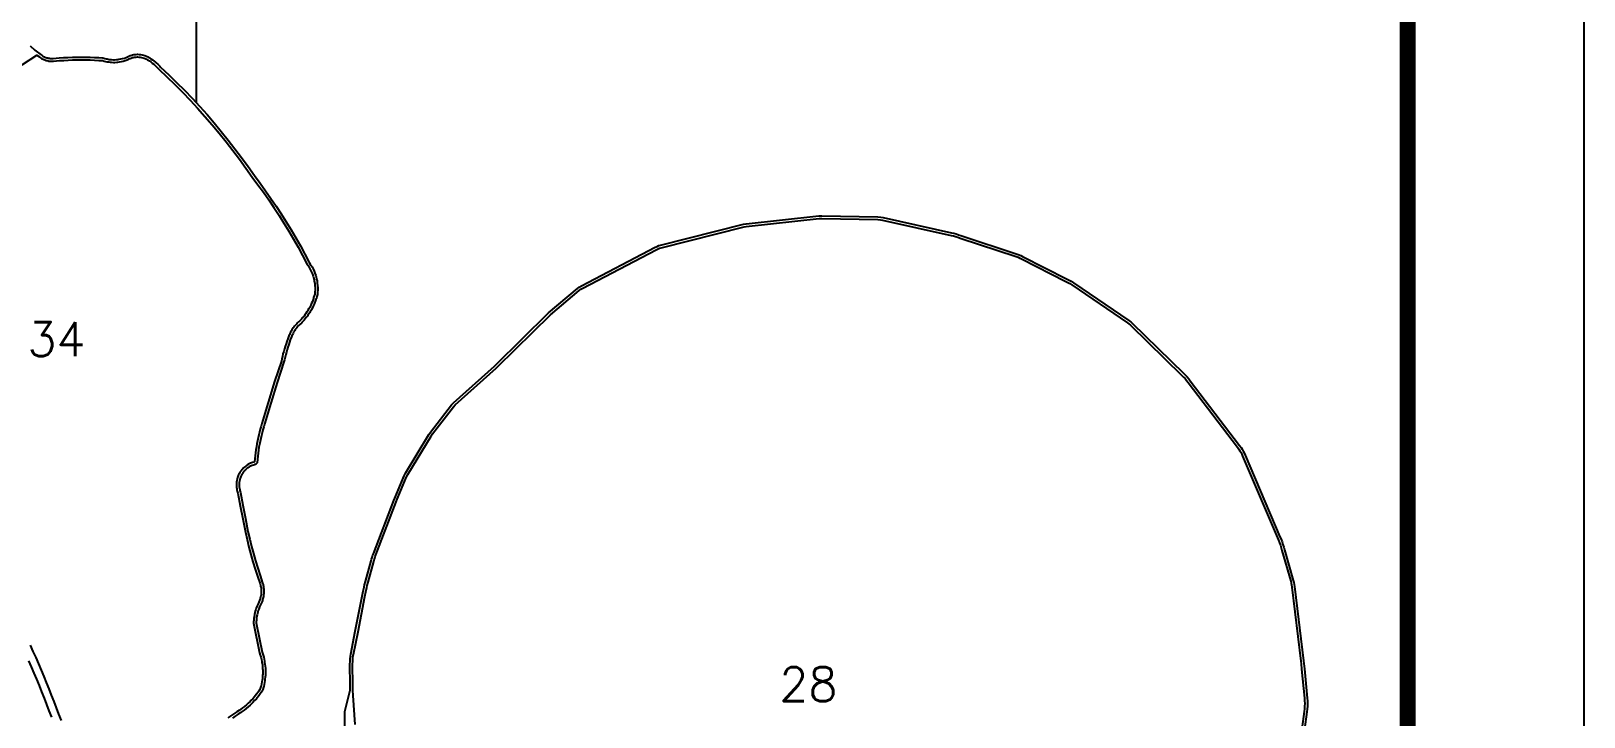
# Model space of a CAD drawing. Header units: metres. Extents: x 731594 to 734323, y 7844273 to 7848133.
# Drawn here: x 733178 to 734323, y 7846530 to 7847036 of the extents above; entities that cross this region are included whole.
import ezdxf
from ezdxf.enums import TextEntityAlignment as Align

# ---------------------------------------------------------------- set-up
doc = ezdxf.new("R2010")
doc.units = ezdxf.units.M
doc.header["$LTSCALE"] = 0.6
doc.linetypes.add('LIN0', pattern=[0])
for name, color, linetype in [('0114053007', 1, 'Continuous'), ('0114053007028', 5, 'Continuous'), ('0114053007034', 5, 'Continuous'), ('0114053007035', 5, 'Continuous'), ('MALHA', 8, 'Continuous'), ('MARGEM', 5, 'Continuous'), ('TEXTO', 7, 'Continuous')]:
    doc.layers.add(name, color=color, linetype=linetype)
doc.styles.add('Simplex', font='simplex.shx')

msp = doc.modelspace()

# ---------------------------------------------------------------- linework, layer by layer
at = {"layer": '0114053007'}
msp.add_lwpolyline([(733177.5, 7847024.6), (733181, 7847021.5), (733185.5, 7847018), (733186.3, 7847017.4), (733186.9, 7847017.1), (733187.3, 7847016.8), (733188, 7847016.5), (733188.4, 7847016.3), (733189.1, 7847016.1), (733189.7, 7847015.8), (733190.4, 7847015.7), (733191.1, 7847015.5), (733191.6, 7847015.4), (733192.3, 7847015.3), (733193, 7847015.3), (733193.7, 7847015.3), (733194.5, 7847015.3), (733198.8, 7847015.7), (733202.1, 7847015.9), (733205.3, 7847016.1), (733208.6, 7847016.2), (733211.8, 7847016.3), (733215.1, 7847016.3), (733218.4, 7847016.3), (733221.6, 7847016.2), (733224.9, 7847016.1), (733228.2, 7847015.9), (733231.1, 7847015.7), (733232.6, 7847015.2), (733233.5, 7847015), (733234.3, 7847014.9), (733235.7, 7847014.6), (733236.6, 7847014.5), (733237.5, 7847014.5), (733238.9, 7847014.4), (733239.7, 7847014.4), (733241.1, 7847014.5), (733242, 7847014.6), (733242.9, 7847014.7), (733244.3, 7847015), (733245.6, 7847015.3), (733246.9, 7847015.6), (733248.2, 7847016.1), (733248.7, 7847016.3), (733249.6, 7847016.8), (733250.4, 7847017.1), (733251.2, 7847017.4), (733251.7, 7847017.6), (733252.5, 7847017.8), (733253, 7847018), (733253.9, 7847018.1), (733254.7, 7847018.2), (733255.5, 7847018.3), (733256.6, 7847018.4), (733257.7, 7847018.3), (733258.9, 7847018.2), (733260, 7847018), (733261, 7847017.8), (733262.1, 7847017.4), (733263.1, 7847017), (733264.1, 7847016.5), (733264.9, 7847016.1), (733265.6, 7847015.7), (733266.4, 7847015.1), (733267.6, 7847014.3), (733268.8, 7847013.4), (733269.9, 7847012.5), (733270.4, 7847012), (733271.5, 7847011), (733272, 7847010.5), (733273, 7847009.5), (733273.6, 7847008.9), (733279.6, 7847003.2), (733285.4, 7846997.5), (733291.2, 7846991.8), (733296.8, 7846985.9), (733302.4, 7846979.9), (733307.8, 7846973.9), (733313.1, 7846967.7), (733318.3, 7846961.5), (733323.4, 7846955.1), (733328.4, 7846948.7), (733333.3, 7846942.2), (733338.1, 7846935.6), (733342.8, 7846928.9), (733347, 7846923.3), (733351, 7846917.7), (733354.9, 7846912.1), (733358.8, 7846906.4), (733362.5, 7846900.6), (733366.2, 7846894.8), (733369.8, 7846888.9), (733373.3, 7846883), (733376.6, 7846877), (733379.9, 7846870.9), (733383.2, 7846864.7), (733383.9, 7846863.6), (733384.6, 7846862.6), (733385.2, 7846861.6), (733386, 7846860.1), (733386.7, 7846858.5), (733387.3, 7846856.9), (733387.9, 7846855.3), (733388.2, 7846854.2), (733388.6, 7846852.5), (733388.9, 7846851.3), (733389.1, 7846849.6), (733389.3, 7846847.9), (733389.4, 7846846.2), (733389.4, 7846844.5), (733389.3, 7846842.7), (733389.2, 7846841.1), (733388.8, 7846839.8), (733388.4, 7846838.3), (733388.1, 7846837.6), (733387.6, 7846836.1), (733387.3, 7846835.4), (733386.7, 7846834), (733386.1, 7846832.6), (733385.8, 7846831.9), (733385.1, 7846830.5), (733384.7, 7846829.8), (733383.9, 7846828.5), (733383.5, 7846827.8), (733383.1, 7846827.2), (733382.2, 7846825.9), (733381.8, 7846825.3), (733380.8, 7846824.1), (733379.9, 7846822.9), (733379.4, 7846822.3), (733378.9, 7846821.7), (733377.8, 7846820.6), (733377.4, 7846820.1), (733376.5, 7846819.4), (733375.9, 7846818.8), (733375.3, 7846818.2), (733374.5, 7846817.3), (733374, 7846816.7), (733373.4, 7846816), (733372.9, 7846815.4), (733372.5, 7846814.7), (733372, 7846814), (733371.6, 7846813.3), (733371.2, 7846812.5), (733370.7, 7846811.4), (733370.3, 7846810.6), (733370, 7846809.9), (733369.2, 7846807.8), (733368.6, 7846806), (733368, 7846804.2), (733367.4, 7846802.3), (733366.8, 7846800.5), (733366.3, 7846798.7), (733365.8, 7846796.8), (733365.3, 7846795), (733364.9, 7846793.1), (733364.5, 7846791.4), (733359.5, 7846776.3), (733354.8, 7846760.9), (733350.2, 7846745.5), (733349.6, 7846743.5), (733349, 7846741.4), (733348.5, 7846739.2), (733347.9, 7846737.1), (733347.4, 7846734.9), (733347, 7846732.8), (733346.5, 7846730.6), (733346.1, 7846728.5), (733345.8, 7846726.3), (733345.5, 7846724.1), (733345.2, 7846721.9), (733344.9, 7846719.7), (733344.7, 7846717.1), (733344.1, 7846716.3), (733343.4, 7846715.8), (733342.8, 7846715.7), (733342, 7846715.4), (733341.2, 7846715.1), (733340.7, 7846714.9), (733339.8, 7846714.5), (733338.8, 7846714), (733337.9, 7846713.4), (733337.5, 7846713.1), (733336.9, 7846712.6), (733336.1, 7846711.8), (733335.5, 7846711.3), (733335.2, 7846710.9), (733334.5, 7846710), (733334.1, 7846709.4), (733333.8, 7846709), (733333.3, 7846708), (733332.9, 7846707.3), (733332.7, 7846706.8), (733332.5, 7846706.3), (733332.2, 7846705.6), (733331.9, 7846704.5), (733331.7, 7846703.5), (733331.6, 7846702.5), (733331.5, 7846701.4), (733331.5, 7846700.3), (733331.6, 7846699.3), (733331.7, 7846698.2), (733331.9, 7846697.4), (733332, 7846696.7), (733332.3, 7846695.9), (733332.6, 7846695.1), (733334.2, 7846685.7), (733336.1, 7846676), (733338, 7846666.3), (733339.3, 7846660.8), (733340.7, 7846655.4), (733342.1, 7846650), (733343.6, 7846644.6), (733345.3, 7846639.2), (733347, 7846633.9), (733348.8, 7846628.3), (733349.1, 7846627.2), (733349.3, 7846626.5), (733349.4, 7846625.7), (733349.5, 7846625), (733349.7, 7846623.9), (733349.7, 7846623.1), (733349.7, 7846622), (733349.7, 7846621.3), (733349.7, 7846620.5), (733349.5, 7846619.4), (733349.4, 7846618.3), (733349.2, 7846617.6), (733349, 7846616.9), (733348.8, 7846616.1), (733348.6, 7846615.4), (733348.4, 7846614.7), (733348.2, 7846614.2), (733347.7, 7846613.3), (733347.2, 7846612.3), (733346.5, 7846610.7), (733345.9, 7846609.1), (733345.6, 7846608.1), (733345.3, 7846607), (733345, 7846605.9), (733344.7, 7846604.8), (733344.4, 7846603.1), (733344.3, 7846602), (733344.2, 7846600.9), (733344.1, 7846599.7), (733344.1, 7846598.9), (733348.4, 7846577.4), (733349, 7846575.8), (733349.2, 7846575.1), (733349.6, 7846573.7), (733349.9, 7846572.2), (733350.2, 7846570.7), (733350.3, 7846570), (733350.5, 7846568.5), (733350.7, 7846567), (733350.8, 7846565.5), (733350.9, 7846564), (733350.9, 7846562.5), (733350.9, 7846561), (733350.8, 7846560.2), (733350.7, 7846558.8), (733350.5, 7846557.3), (733350.4, 7846556.5), (733350.2, 7846555), (733349.9, 7846553.6), (733349.6, 7846552.1), (733349.4, 7846551.4), (733349, 7846549.9), (733348.6, 7846548.8), (733347.7, 7846547.5), (733347.1, 7846546.7), (733346, 7846545.2), (733344.8, 7846543.7), (733344.2, 7846543), (733342.9, 7846541.6), (733341.6, 7846540.2), (733340.9, 7846539.5), (733339.6, 7846538.2), (733338.1, 7846536.9), (733336.7, 7846535.7), (733335.2, 7846534.6), (733333.6, 7846533.5), (733332.9, 7846532.9), (733330.7, 7846531.6), (733328.6, 7846530.2), (733326.5, 7846528.7)], dxfattribs=at)
msp.add_lwpolyline([(733409.4, 7846486.1), (733409.3, 7846533.5), (733413.3, 7846549.2), (733413.3, 7846551.2), (733413.2, 7846553.2), (733413.1, 7846568.6), (733413.2, 7846570.5), (733413.2, 7846572.4), (733413.5, 7846574.3), (733413.8, 7846575.9), (733417.1, 7846592.7, -0.000018), (733417.1, 7846592.7), (733422.2, 7846618.7), (733423, 7846622.3), (733423.6, 7846625.4), (733424, 7846626.9), (733424.7, 7846629.5), (733428.7, 7846644.7), (733429.1, 7846646), (733429.5, 7846647.2), (733429.9, 7846648.5), (733430.4, 7846649.8), (733445.4, 7846689.1), (733446.2, 7846690.9), (733453, 7846707.5), (733454, 7846709.4), (733471.3, 7846737.8), (733472.5, 7846739.5), (733488, 7846759.7), (733489.4, 7846761.2), (733519.6, 7846788.4), (733520.6, 7846789.4), (733559.6, 7846827.6), (733580.9, 7846845.7), (733582.2, 7846846.7), (733583.9, 7846847.6), (733638, 7846876), (733639.5, 7846876.7), (733640.7, 7846877.2), (733642.1, 7846877.6), (733703.3, 7846893.1), (733705.1, 7846893.4), (733758.7, 7846899.2), (733760.9, 7846899.3), (733802.3, 7846898.4), (733804.4, 7846898.2), (733806.1, 7846898), (733856.6, 7846886.7), (733858.3, 7846886.3), (733860, 7846885.9), (733861.7, 7846885.3), (733863.5, 7846884.7), (733904.8, 7846871), (733906.3, 7846870.4), (733907.7, 7846869.9), (733908.9, 7846869.3), (733941.8, 7846852.6), (733943.3, 7846851.8), (733944.8, 7846850.9), (733946.4, 7846849.9), (733987.3, 7846822), (733988.6, 7846821), (733989.7, 7846820), (734027.8, 7846783), (734029, 7846781.7), (734030.2, 7846780.4), (734031.4, 7846779), (734032.5, 7846777.4), (734068.8, 7846729.8), (734069.9, 7846728.3), (734070.8, 7846727), (734071.6, 7846725.7), (734072.2, 7846724.3), (734073, 7846722.6), (734098.6, 7846662.5), (734099.4, 7846660.6), (734100.2, 7846658.7), (734100.8, 7846656.8), (734101.4, 7846654.9), (734102, 7846652.9), (734108.4, 7846630.3), (734108.8, 7846628.8), (734109.1, 7846627.2), (734109.4, 7846625.7), (734116, 7846571), (734116.2, 7846569), (734116.6, 7846565.1), (734118.6, 7846543.5), (734118.8, 7846541.5), (734118.9, 7846539.5), (734118.8, 7846537.4), (734118.6, 7846535.3), (734118.4, 7846533.3), (734111.6, 7846482.2)], format="xyb", dxfattribs=at)
at = {"layer": '0114053007028'}
msp.add_lwpolyline([(733417, 7846524), (733415.6, 7846545.4), (733415.3, 7846549.3), (733415.3, 7846551.3), (733415.2, 7846553.2), (733415.1, 7846568.6), (733415.2, 7846570.4), (733415.2, 7846572.2), (733415.4, 7846574), (733415.7, 7846575.6), (733419.1, 7846592.4), (733419.1, 7846592.4), (733424.2, 7846618.3), (733424.9, 7846621.9), (733425.6, 7846625), (733425.9, 7846626.4), (733426.6, 7846629), (733430.7, 7846644.1), (733431, 7846645.4), (733431.4, 7846646.6), (733431.8, 7846647.9), (733432.3, 7846649.1), (733447.3, 7846688.3), (733448, 7846690.2), (733454.9, 7846706.7), (733455.8, 7846708.4), (733473, 7846736.7), (733474.1, 7846738.3), (733489.5, 7846758.4), (733490.8, 7846759.8), (733520.9, 7846786.9), (733522, 7846787.9), (733561, 7846826.1), (733582.1, 7846844.1), (733583.3, 7846845), (733584.8, 7846845.8), (733638.9, 7846874.2), (733640.3, 7846874.9), (733641.3, 7846875.3), (733642.6, 7846875.7), (733703.7, 7846891.2), (733705.3, 7846891.4), (733758.9, 7846897.2), (733760.9, 7846897.3), (733802.2, 7846896.4), (733804.2, 7846896.2), (733805.7, 7846896), (733856.2, 7846884.8), (733857.9, 7846884.4), (733859.4, 7846884), (733861.1, 7846883.4), (733862.9, 7846882.8), (733904.1, 7846869.1), (733905.6, 7846868.6), (733906.9, 7846868.1), (733908, 7846867.5), (733940.9, 7846850.8), (733942.3, 7846850.1), (733943.7, 7846849.2), (733945.3, 7846848.2), (733986.2, 7846820.3), (733987.3, 7846819.5), (733988.4, 7846818.5), (734026.4, 7846781.5), (734027.6, 7846780.3), (734028.7, 7846779.1), (734029.8, 7846777.8), (734031, 7846776.2), (734067.2, 7846728.6), (734068.3, 7846727.2), (734069.1, 7846725.9), (734069.8, 7846724.8), (734070.4, 7846723.5), (734071.1, 7846721.8), (734096.8, 7846661.7), (734097.6, 7846659.9), (734098.3, 7846658), (734098.9, 7846656.2), (734099.5, 7846654.3), (734100.1, 7846652.4), (734106.5, 7846629.8), (734106.9, 7846628.3), (734107.2, 7846626.9), (734107.4, 7846625.4), (734114, 7846570.7), (734114.2, 7846568.8), (734114.6, 7846564.9), (734116.6, 7846543.4), (734116.8, 7846541.4), (734116.9, 7846539.5), (734116.8, 7846537.5), (734116.7, 7846535.5), (734116.4, 7846533.6), (734109.6, 7846482.5)], dxfattribs=at)
at = {"layer": '0114053007034'}
for points in [[(733065.9, 7846942), (733182.5, 7847017.7), (733182.5, 7847017.7), (733184.3, 7847016.4), (733185.2, 7847015.8), (733185.9, 7847015.3), (733186.4, 7847015.1), (733187.1, 7847014.7), (733187.6, 7847014.5), (733188.4, 7847014.2), (733189.2, 7847013.9), (733190, 7847013.7), (733190.8, 7847013.5), (733191.3, 7847013.4), (733192.1, 7847013.3), (733192.9, 7847013.3), (733193.7, 7847013.3), (733194.6, 7847013.3), (733199, 7847013.7), (733202.2, 7847013.9), (733205.4, 7847014.1), (733208.6, 7847014.2), (733211.9, 7847014.3), (733215.1, 7847014.3), (733218.3, 7847014.3), (733221.6, 7847014.2), (733224.8, 7847014.1), (733228, 7847013.9), (733230.8, 7847013.7), (733232.1, 7847013.3), (733233, 7847013.1), (733234, 7847012.9), (733235.4, 7847012.7), (733236.4, 7847012.6), (733237.4, 7847012.5), (733238.8, 7847012.4), (733239.8, 7847012.4), (733241.3, 7847012.5), (733242.2, 7847012.6), (733243.2, 7847012.7), (733244.7, 7847013), (733246.1, 7847013.3), (733247.5, 7847013.7), (733248.9, 7847014.2), (733249.6, 7847014.5), (733250.5, 7847015), (733251.2, 7847015.3), (733251.8, 7847015.5), (733252.3, 7847015.7), (733253, 7847015.9), (733253.5, 7847016), (733254.2, 7847016.2), (733254.9, 7847016.3), (733255.7, 7847016.3), (733256.6, 7847016.4), (733257.6, 7847016.3), (733258.6, 7847016.2), (733259.6, 7847016.1), (733260.5, 7847015.8), (733261.4, 7847015.5), (733262.3, 7847015.2), (733263.2, 7847014.8), (733263.9, 7847014.4), (733264.5, 7847014), (733265.3, 7847013.5), (733266.4, 7847012.7), (733267.5, 7847011.8), (733268.6, 7847011), (733269.1, 7847010.5), (733270.1, 7847009.6), (733270.6, 7847009.1), (733271.6, 7847008.1), (733272.2, 7847007.5), (733278.2, 7847001.8), (733284, 7846996.1), (733289.7, 7846990.4), (733295.4, 7846984.5), (733300.9, 7846978.6), (733306.3, 7846972.5), (733311.6, 7846966.4), (733316.8, 7846960.2), (733321.9, 7846953.9), (733326.9, 7846947.5), (733331.7, 7846941), (733336.5, 7846934.4), (733341.2, 7846927.7), (733345.3, 7846922.1), (733349.4, 7846916.6), (733353.3, 7846911), (733357.1, 7846905.3), (733360.9, 7846899.5), (733364.5, 7846893.7), (733368.1, 7846887.9), (733371.5, 7846882), (733374.9, 7846876), (733378.2, 7846870), (733381.5, 7846863.7), (733382.3, 7846862.5), (733382.9, 7846861.6), (733383.4, 7846860.6), (733384.2, 7846859.2), (733384.9, 7846857.7), (733385.5, 7846856.2), (733386, 7846854.7), (733386.3, 7846853.6), (733386.7, 7846852), (733386.9, 7846851), (733387.2, 7846849.4), (733387.3, 7846847.8), (733387.4, 7846846.1), (733387.4, 7846844.5), (733387.3, 7846842.9), (733387.2, 7846841.5), (733386.9, 7846840.3), (733386.4, 7846838.9), (733386.2, 7846838.2), (733385.7, 7846836.8), (733385.5, 7846836.1), (733384.9, 7846834.8), (733384.3, 7846833.4), (733384, 7846832.8), (733383.3, 7846831.4), (733382.9, 7846830.8), (733382.2, 7846829.5), (733381.8, 7846828.9), (733381.4, 7846828.3), (733380.6, 7846827.1), (733380.2, 7846826.5), (733379.3, 7846825.3), (733378.3, 7846824.1), (733377.9, 7846823.6), (733377.4, 7846823), (733376.4, 7846821.9), (733376, 7846821.6), (733375.2, 7846820.9), (733374.5, 7846820.3), (733373.9, 7846819.6), (733373, 7846818.6), (733372.4, 7846817.9), (733371.8, 7846817.2), (733371.3, 7846816.5), (733370.8, 7846815.8), (733370.3, 7846815), (733369.9, 7846814.2), (733369.4, 7846813.4), (733368.8, 7846812.2), (733368.5, 7846811.4), (733368.2, 7846810.6), (733367.4, 7846808.5), (733366.7, 7846806.6), (733366.1, 7846804.8), (733365.5, 7846802.9), (733364.9, 7846801.1), (733364.4, 7846799.2), (733363.8, 7846797.3), (733363.4, 7846795.5), (733362.9, 7846793.6), (733362.6, 7846791.9), (733357.6, 7846776.9), (733352.8, 7846761.5), (733348.3, 7846746.1), (733347.7, 7846744), (733347.1, 7846741.9), (733346.5, 7846739.7), (733346, 7846737.6), (733345.5, 7846735.4), (733345, 7846733.2), (733344.6, 7846731), (733344.2, 7846728.8), (733343.8, 7846726.6), (733343.5, 7846724.4), (733343.2, 7846722.2), (733343, 7846720), (733342.7, 7846717.8), (733342.7, 7846717.7), (733342.6, 7846717.7), (733342.3, 7846717.6), (733341.3, 7846717.3), (733340.5, 7846717), (733339.9, 7846716.8), (733338.8, 7846716.2), (733337.8, 7846715.7), (733336.8, 7846715), (733336.3, 7846714.6), (733335.6, 7846714.1), (733334.7, 7846713.3), (733334.1, 7846712.6), (733333.7, 7846712.2), (733332.9, 7846711.2), (733332.4, 7846710.5), (733332.1, 7846710), (733331.5, 7846708.9), (733331.1, 7846708.1), (733330.8, 7846707.6), (733330.6, 7846707), (733330.3, 7846706.2), (733330, 7846705), (733329.7, 7846703.9), (733329.6, 7846702.7), (733329.5, 7846701.5), (733329.5, 7846700.3), (733329.6, 7846699.1), (733329.7, 7846697.9), (733329.9, 7846697), (733330.1, 7846696.1), (733330.4, 7846695.3), (733330.6, 7846694.6), (733332.3, 7846685.4), (733334.1, 7846675.6), (733336.1, 7846665.9), (733337.4, 7846660.4), (733338.7, 7846654.9), (733340.2, 7846649.5), (733341.7, 7846644), (733343.4, 7846638.6), (733345.1, 7846633.3), (733346.9, 7846627.7), (733347.2, 7846626.7), (733347.3, 7846626.1), (733347.5, 7846625.4), (733347.6, 7846624.7), (733347.7, 7846623.7), (733347.7, 7846623.1), (733347.7, 7846622), (733347.7, 7846621.4), (733347.7, 7846620.7), (733347.6, 7846619.7), (733347.4, 7846618.7), (733347.3, 7846618), (733347.1, 7846617.4), (733346.9, 7846616.7), (733346.7, 7846616.1), (733346.5, 7846615.4), (733346.3, 7846615), (733345.9, 7846614.2), (733345.4, 7846613.1), (733344.7, 7846611.5), (733344, 7846609.8), (733343.7, 7846608.7), (733343.3, 7846607.5), (733343, 7846606.4), (733342.8, 7846605.2), (733342.5, 7846603.4), (733342.3, 7846602.2), (733342.2, 7846601), (733342.1, 7846599.8), (733342.1, 7846598.7), (733346.5, 7846576.9), (733347, 7846575.2), (733347.2, 7846574.6), (733347.6, 7846573.2), (733347.9, 7846571.8), (733348.2, 7846570.4), (733348.3, 7846569.7), (733348.6, 7846568.2), (733348.7, 7846566.8), (733348.8, 7846565.4), (733348.9, 7846564), (733348.9, 7846562.5), (733348.9, 7846561.1), (733348.8, 7846560.4), (733348.7, 7846558.9), (733348.6, 7846557.5), (733348.5, 7846556.8), (733348.2, 7846555.4), (733347.9, 7846554), (733347.6, 7846552.6), (733347.4, 7846551.9), (733347, 7846550.5), (733346.8, 7846549.7), (733346.1, 7846548.6), (733345.5, 7846547.9), (733344.4, 7846546.4), (733343.3, 7846545), (733342.7, 7846544.3), (733341.5, 7846542.9), (733340.2, 7846541.6), (733339.5, 7846540.9), (733338.2, 7846539.7), (733336.8, 7846538.5), (733335.4, 7846537.3), (733334, 7846536.2), (733332.5, 7846535.1), (733331.8, 7846534.6), (733329.7, 7846533.3), (733327.5, 7846531.8), (733325.3, 7846530.4), (733323.2, 7846528.9)], [(733200.5, 7846526.8), (733198.7, 7846531.5), (733196.9, 7846536.2), (733195.1, 7846540.9), (733193.3, 7846545.5), (733191.4, 7846550.2), (733189.6, 7846554.9), (733187.7, 7846559.5), (733185.7, 7846564.1), (733183.8, 7846568.7), (733181.8, 7846573.3), (733179.8, 7846577.9), (733177.8, 7846582.5)]]:
    msp.add_lwpolyline(points, dxfattribs=at)
at = {"layer": '0114053007035'}
msp.add_lwpolyline([(733176.3, 7846571), (733178.2, 7846566.5), (733180.2, 7846561.9), (733182.1, 7846557.3), (733184, 7846552.7), (733185.8, 7846548), (733187.7, 7846543.4), (733189.5, 7846538.8), (733191.3, 7846534.1), (733193.1, 7846529.5)], dxfattribs=at)
at = {"layer": 'MALHA'}
msp.add_lwpolyline([(733300, 7846982.5), (733300, 7848002.6)], dxfattribs=at)
at = {"layer": 'MARGEM', "color": 174, "linetype": 'LIN0', "flags": 128}
msp.add_lwpolyline([(734322.7, 7844273.4), (734322.7, 7848132.5), (731594, 7848132.5), (731594, 7844273.4)], close=True, dxfattribs=at)
at = {"layer": 'MARGEM', "color": 174, "linetype": 'LIN0', "const_width": 11.8, "flags": 128}
msp.add_lwpolyline([(734192.7, 7844707.9), (734192.7, 7848002.6), (731723.9, 7848002.6), (731723.9, 7844707.9)], close=True, dxfattribs=at)

# ---------------------------------------------------------------- texts
at = {"layer": 'TEXTO', "linetype": 'Continuous', "style": 'Simplex'}
for s, p in [('34', (733196.8, 7846808.3)), ('28', (733751, 7846553.7))]:
    msp.add_text(s, height=25, dxfattribs=at).set_placement(p, align=Align.MIDDLE_CENTER)

doc.saveas('drawing.dxf')
